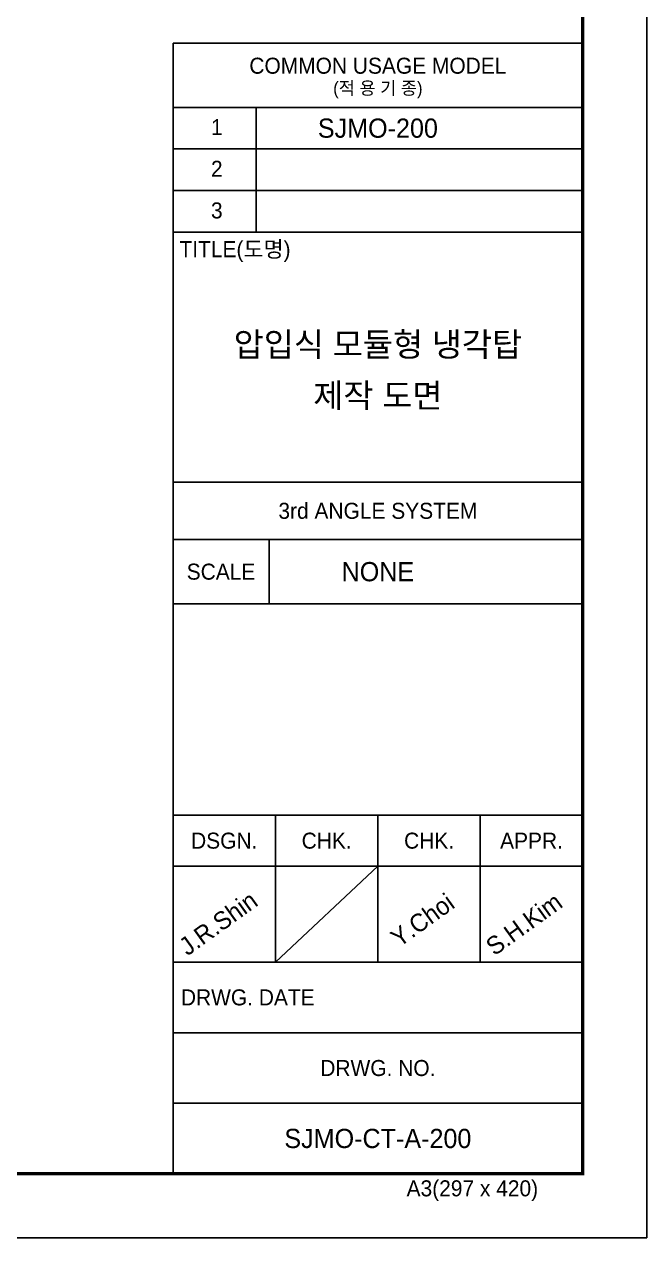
# Model space of a CAD drawing. Header units: millimetres. Extents: x -17070 to 45881, y -291348 to 34009.
# Drawn here: x 39073 to 45881, y 13214 to 26480 of the extents above; entities that cross this region are included whole.
import ezdxf
from ezdxf.enums import TextEntityAlignment as Align

# ---------------------------------------------------------------- set-up
doc = ezdxf.new("R2010")
doc.units = ezdxf.units.MM
doc.layers.add('냉각탑_form', color=1, linetype='Continuous')
doc.layers.add('냉각탑_text', color=3, linetype='Continuous')
doc.styles.add('돋움', font='Dotum.ttf')

msp = doc.modelspace()

# ---------------------------------------------------------------- linework, layer by layer
at = {"layer": 'Defpoints'}
msp.add_lwpolyline([(16474, 34008.7), (45881.2, 34008.7), (45881.2, 13213.6), (16474, 13213.6)], close=True, dxfattribs=at)
at = {"layer": '냉각탑_form'}
for p, q in [((40700, 26271.8), (40700, 13913.8)), ((40700, 26271.8), (45181.1, 26271.8)), ((40700, 25571.6), (45181.1, 25571.6)), ((41610.2, 25571.6), (41610.2, 24206.3)), ((40700, 25116.5), (45181.1, 25116.5)), ((40700, 24661.4), (45181.1, 24661.4)), ((40700, 24206.3), (45181.1, 24206.3)), ((40700, 21475.6), (45181.1, 21475.6)), ((40700, 20845.5), (45181.1, 20845.5)), ((41750.2, 20845.5), (41750.2, 20145.3)), ((40700, 20145.3), (45181.1, 20145.3)), ((40700, 17834.7), (45181.1, 17834.7)), ((41820.2, 17834.7), (41820.2, 16224.4)), ((42940.5, 17834.7), (42940.5, 16224.4)), ((44060.8, 17834.7), (44060.8, 16224.4)), ((40700, 17274.6), (45181.1, 17274.6)), ((42940.5, 17274.6), (41820.2, 16224.4)), ((40700, 16224.4), (45181.1, 16224.4)), ((40700, 15454.2), (45181.1, 15454.2)), ((40700, 14684), (45181.1, 14684))]:
    msp.add_line(p, q, dxfattribs=at)
at = {"layer": '냉각탑_form', "const_width": 35}
msp.add_lwpolyline([(17174.2, 33308.5), (17174.2, 13913.8), (45181.1, 13913.8), (45181.1, 33308.5)], close=True, dxfattribs=at)

# ---------------------------------------------------------------- texts
at = {"layer": '냉각탑_form', "style": '돋움'}
for s, height, p in [('COMMON USAGE MODEL', 175.043, (42940.5, 26026.7)), ('(적 용 기 종)', 140.03, (42940.5, 25781.7)), ('3rd ANGLE SYSTEM', 175.043, (42940.5, 21160.6)), ('SCALE', 175.04, (41225.1, 20495.4)), ('DSGN.', 175.04, (41260.1, 17554.7)), ('CHK.', 175.04, (42380.4, 17554.7)), ('CHK.', 175.04, (43500.6, 17554.7)), ('APPR.', 175.04, (44620.9, 17554.7)), ('DRWG. NO.', 175.04, (42940.5, 15069.1))]:
    msp.add_text(s, height=height, dxfattribs=at).set_placement(p, align=Align.MIDDLE_CENTER)
for s, height, p in [('1', 175, (41115.1, 25267.5)), ('2', 175, (41115.1, 24812.4)), ('3', 175, (41115.1, 24357.3)), ('TITLE(도명)', 175.04, (40770.3, 23933.5)), ('DRWG. DATE', 175.04, (40786.2, 15753.7)), ('A3(297 x 420)', 175.043, (43254.6, 13666.2))]:
    msp.add_text(s, height=height, dxfattribs=at).set_placement(p)
at = {"layer": '냉각탑_text', "style": '돋움'}
for s, height, p in [('SJMO-200', 210.05, (42940.5, 25344.1)), ('압입식 모듈형 냉각탑', 262.5, (42940.5, 22980.6)), ('제작 도면', 262.5, (42940.5, 22420.6)), ('NONE', 210.05, (42940.5, 20495.4)), ('SJMO-CT-A-200', 210.051, (42940.5, 14298.9))]:
    msp.add_text(s, height=height, dxfattribs=at).set_placement(p, align=Align.MIDDLE_CENTER)
for s, p in [('Y.Choi', (43173.6, 16381.9)), ('J.R.Shin', (40858.3, 16288.5)), ('S.H.Kim', (44214.8, 16288.5))]:
    msp.add_text(s, height=196.05, rotation=35.81856, dxfattribs=at).set_placement(p)

doc.saveas('drawing.dxf')
